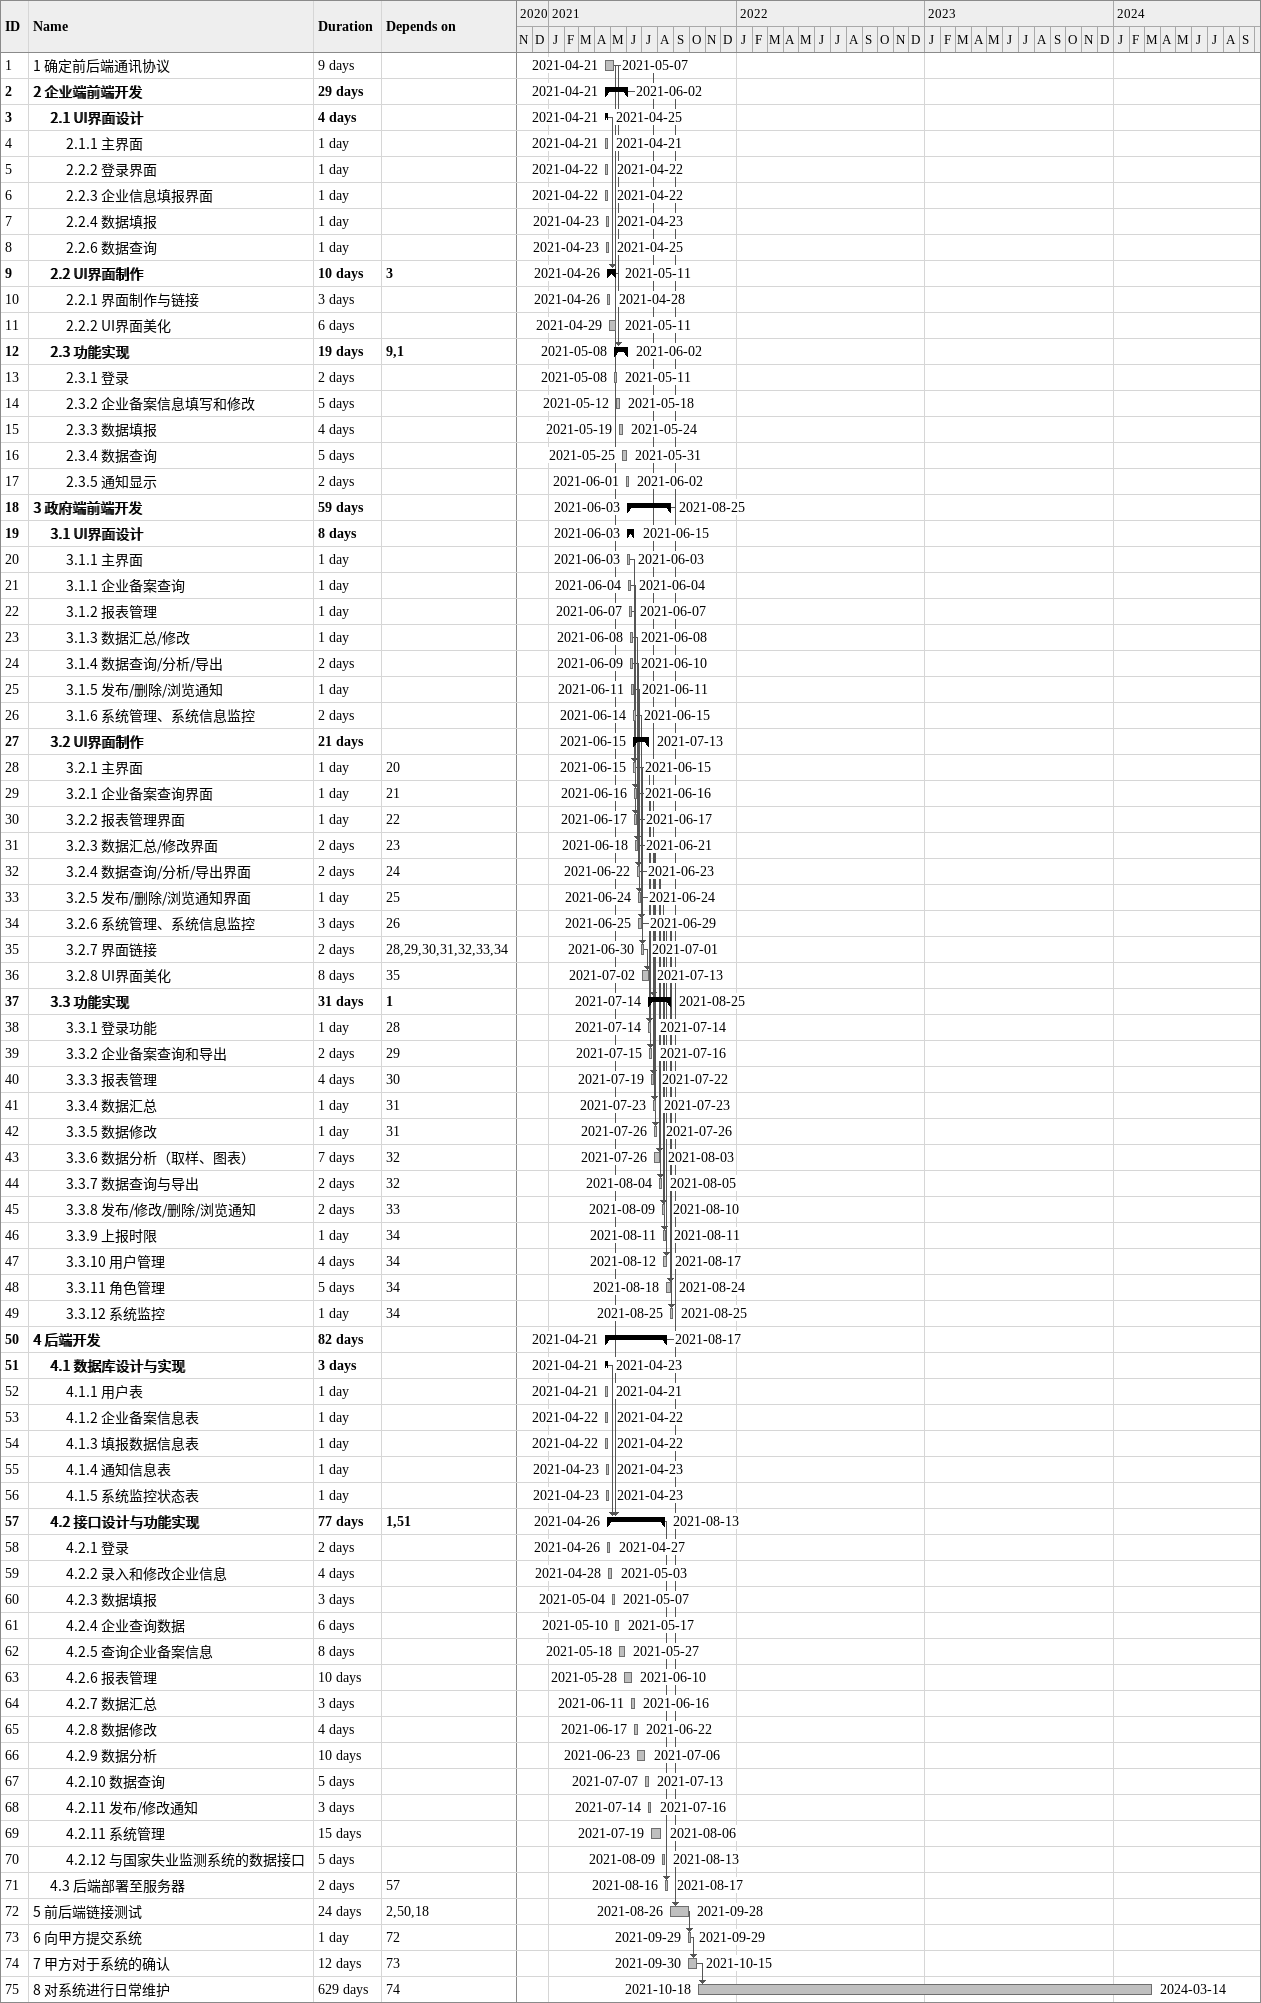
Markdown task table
| ID | Level | Task | Duration | Start | Finish | Predecessors |
|---|---|---|---|---|---|---|
| 1 | 1 | 1 确定前后端通讯协议 | 9d | 2021-04-21 | 2021-05-07 |  |
| 2 | 1 | **2 企业端前端开发** | 29d | 2021-04-21 | 2021-06-02 |  |
| 3 | 2 | **2.1 UI界面设计** | 4d | 2021-04-21 | 2021-04-25 |  |
| 4 | 3 | 2.1.1 主界面 | 1d | 2021-04-21 | 2021-04-21 |  |
| 5 | 3 | 2.2.2 登录界面 | 1d | 2021-04-22 | 2021-04-22 |  |
| 6 | 3 | 2.2.3 企业信息填报界面 | 1d | 2021-04-22 | 2021-04-22 |  |
| 7 | 3 | 2.2.4 数据填报 | 1d | 2021-04-23 | 2021-04-23 |  |
| 8 | 3 | 2.2.6 数据查询 | 1d | 2021-04-23 | 2021-04-25 |  |
| 9 | 2 | **2.2 UI界面制作** | 10d | 2021-04-26 | 2021-05-11 | 3 |
| 10 | 3 | 2.2.1 界面制作与链接 | 3d | 2021-04-26 | 2021-04-28 |  |
| 11 | 3 | 2.2.2 UI界面美化 | 6d | 2021-04-29 | 2021-05-11 |  |
| 12 | 2 | **2.3 功能实现** | 19d | 2021-05-08 | 2021-06-02 | 9, 1 |
| 13 | 3 | 2.3.1 登录 | 2d | 2021-05-08 | 2021-05-11 |  |
| 14 | 3 | 2.3.2 企业备案信息填写和修改 | 5d | 2021-05-12 | 2021-05-18 |  |
| 15 | 3 | 2.3.3 数据填报 | 4d | 2021-05-19 | 2021-05-24 |  |
| 16 | 3 | 2.3.4 数据查询 | 5d | 2021-05-25 | 2021-05-31 |  |
| 17 | 3 | 2.3.5 通知显示 | 2d | 2021-06-01 | 2021-06-02 |  |
| 18 | 1 | **3 政府端前端开发** | 59d | 2021-06-03 | 2021-08-25 |  |
| 19 | 2 | **3.1 UI界面设计** | 8d | 2021-06-03 | 2021-06-15 |  |
| 20 | 3 | 3.1.1 主界面 | 1d | 2021-06-03 | 2021-06-03 |  |
| 21 | 3 | 3.1.1 企业备案查询 | 1d | 2021-06-04 | 2021-06-04 |  |
| 22 | 3 | 3.1.2 报表管理 | 1d | 2021-06-07 | 2021-06-07 |  |
| 23 | 3 | 3.1.3 数据汇总/修改 | 1d | 2021-06-08 | 2021-06-08 |  |
| 24 | 3 | 3.1.4 数据查询/分析/导出 | 2d | 2021-06-09 | 2021-06-10 |  |
| 25 | 3 | 3.1.5 发布/删除/浏览通知 | 1d | 2021-06-11 | 2021-06-11 |  |
| 26 | 3 | 3.1.6 系统管理、系统信息监控 | 2d | 2021-06-14 | 2021-06-15 |  |
| 27 | 2 | **3.2 UI界面制作** | 21d | 2021-06-15 | 2021-07-13 |  |
| 28 | 3 | 3.2.1 主界面 | 1d | 2021-06-15 | 2021-06-15 | 20 |
| 29 | 3 | 3.2.1 企业备案查询界面 | 1d | 2021-06-16 | 2021-06-16 | 21 |
| 30 | 3 | 3.2.2 报表管理界面 | 1d | 2021-06-17 | 2021-06-17 | 22 |
| 31 | 3 | 3.2.3 数据汇总/修改界面 | 2d | 2021-06-18 | 2021-06-21 | 23 |
| 32 | 3 | 3.2.4 数据查询/分析/导出界面 | 2d | 2021-06-22 | 2021-06-23 | 24 |
| 33 | 3 | 3.2.5 发布/删除/浏览通知界面 | 1d | 2021-06-24 | 2021-06-24 | 25 |
| 34 | 3 | 3.2.6 系统管理、系统信息监控 | 3d | 2021-06-25 | 2021-06-29 | 26 |
| 35 | 3 | 3.2.7 界面链接 | 2d | 2021-06-30 | 2021-07-01 | 28, 29, 30, 31, 32, 33, 34 |
| 36 | 3 | 3.2.8 UI界面美化 | 8d | 2021-07-02 | 2021-07-13 | 35 |
| 37 | 2 | **3.3 功能实现** | 31d | 2021-07-14 | 2021-08-25 | 1 |
| 38 | 3 | 3.3.1 登录功能 | 1d | 2021-07-14 | 2021-07-14 | 28 |
| 39 | 3 | 3.3.2 企业备案查询和导出 | 2d | 2021-07-15 | 2021-07-16 | 29 |
| 40 | 3 | 3.3.3 报表管理 | 4d | 2021-07-19 | 2021-07-22 | 30 |
| 41 | 3 | 3.3.4 数据汇总 | 1d | 2021-07-23 | 2021-07-23 | 31 |
| 42 | 3 | 3.3.5 数据修改 | 1d | 2021-07-26 | 2021-07-26 | 31 |
| 43 | 3 | 3.3.6 数据分析（取样、图表） | 7d | 2021-07-26 | 2021-08-03 | 32 |
| 44 | 3 | 3.3.7 数据查询与导出 | 2d | 2021-08-04 | 2021-08-05 | 32 |
| 45 | 3 | 3.3.8 发布/修改/删除/浏览通知 | 2d | 2021-08-09 | 2021-08-10 | 33 |
| 46 | 3 | 3.3.9 上报时限 | 1d | 2021-08-11 | 2021-08-11 | 34 |
| 47 | 3 | 3.3.10 用户管理 | 4d | 2021-08-12 | 2021-08-17 | 34 |
| 48 | 3 | 3.3.11 角色管理 | 5d | 2021-08-18 | 2021-08-24 | 34 |
| 49 | 3 | 3.3.12 系统监控 | 1d | 2021-08-25 | 2021-08-25 | 34 |
| 50 | 1 | **4 后端开发** | 82d | 2021-04-21 | 2021-08-17 |  |
| 51 | 2 | **4.1 数据库设计与实现** | 3d | 2021-04-21 | 2021-04-23 |  |
| 52 | 3 | 4.1.1 用户表 | 1d | 2021-04-21 | 2021-04-21 |  |
| 53 | 3 | 4.1.2 企业备案信息表 | 1d | 2021-04-22 | 2021-04-22 |  |
| 54 | 3 | 4.1.3 填报数据信息表 | 1d | 2021-04-22 | 2021-04-22 |  |
| 55 | 3 | 4.1.4 通知信息表 | 1d | 2021-04-23 | 2021-04-23 |  |
| 56 | 3 | 4.1.5 系统监控状态表 | 1d | 2021-04-23 | 2021-04-23 |  |
| 57 | 2 | **4.2 接口设计与功能实现** | 77d | 2021-04-26 | 2021-08-13 | 1, 51 |
| 58 | 3 | 4.2.1 登录 | 2d | 2021-04-26 | 2021-04-27 |  |
| 59 | 3 | 4.2.2 录入和修改企业信息 | 4d | 2021-04-28 | 2021-05-03 |  |
| 60 | 3 | 4.2.3 数据填报 | 3d | 2021-05-04 | 2021-05-07 |  |
| 61 | 3 | 4.2.4 企业查询数据 | 6d | 2021-05-10 | 2021-05-17 |  |
| 62 | 3 | 4.2.5 查询企业备案信息 | 8d | 2021-05-18 | 2021-05-27 |  |
| 63 | 3 | 4.2.6 报表管理 | 10d | 2021-05-28 | 2021-06-10 |  |
| 64 | 3 | 4.2.7 数据汇总 | 3d | 2021-06-11 | 2021-06-16 |  |
| 65 | 3 | 4.2.8 数据修改 | 4d | 2021-06-17 | 2021-06-22 |  |
| 66 | 3 | 4.2.9 数据分析 | 10d | 2021-06-23 | 2021-07-06 |  |
| 67 | 3 | 4.2.10 数据查询 | 5d | 2021-07-07 | 2021-07-13 |  |
| 68 | 3 | 4.2.11 发布/修改通知 | 3d | 2021-07-14 | 2021-07-16 |  |
| 69 | 3 | 4.2.11 系统管理 | 15d | 2021-07-19 | 2021-08-06 |  |
| 70 | 3 | 4.2.12 与国家失业监测系统的数据接口 | 5d | 2021-08-09 | 2021-08-13 |  |
| 71 | 2 | 4.3 后端部署至服务器 | 2d | 2021-08-16 | 2021-08-17 | 57 |
| 72 | 1 | 5 前后端链接测试 | 24d | 2021-08-26 | 2021-09-28 | 2, 50, 18 |
| 73 | 1 | 6 向甲方提交系统 | 1d | 2021-09-29 | 2021-09-29 | 72 |
| 74 | 1 | 7 甲方对于系统的确认 | 12d | 2021-09-30 | 2021-10-15 | 73 |
| 75 | 1 | 8 对系统进行日常维护 | 629d | 2021-10-18 | 2024-03-14 | 74 |
